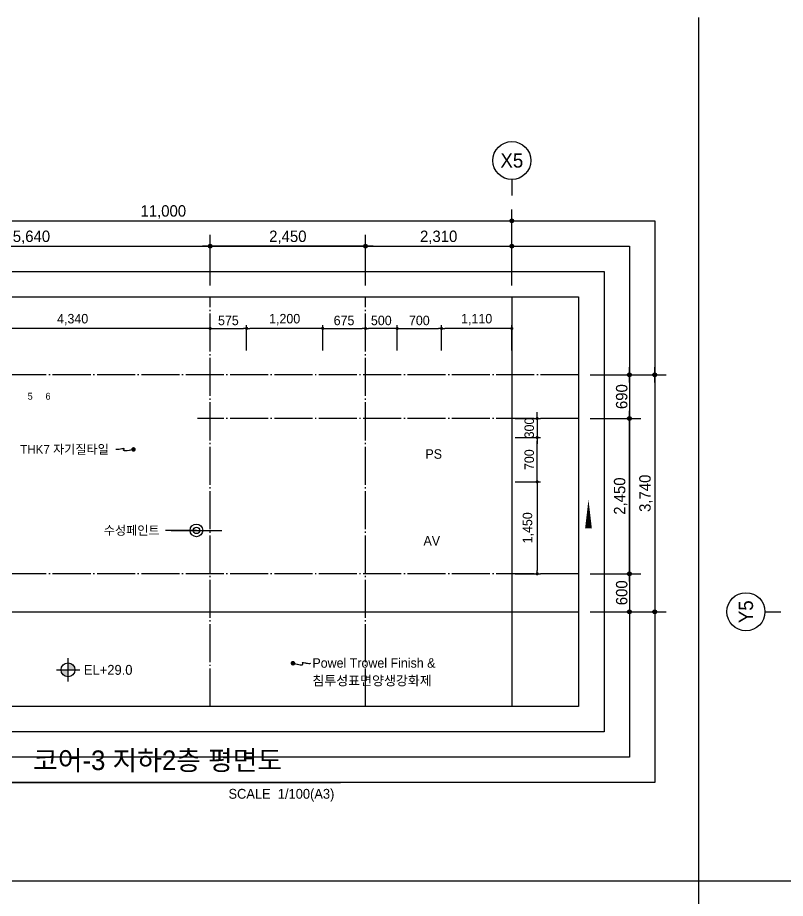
# Model space of a CAD drawing. Header units: millimetres. Extents: x 252711992 to 505989238, y 504776675 to 1009617600.
# Drawn here: x 253139350 to 253151465, y 504818065 to 504831962 of the extents above; entities that cross this region are included whole.
import ezdxf
from ezdxf.enums import TextEntityAlignment as Align
from ezdxf.xclip import XClip

# ---------------------------------------------------------------- set-up
doc = ezdxf.new("R2010")
doc.units = ezdxf.units.MM
doc.header["$XCLIPFRAME"] = 0
doc.linetypes.add('CEN', pattern=[35, 30, -2, 1, -2])
for name, color, linetype in [('$ZCDB_AUDIT_GENERATED_600D18', 7, 'Continuous'), ('0KD DIM', 7, 'Continuous'), ('4A.TEC CEN', 1, 'CEN'), ('4A.TEC TEXT', 7, 'Continuous'), ('4A.TEC TEXT 1', 3, 'Continuous'), ('4A.TEC TEXT 2', 3, 'Continuous'), ('4A.TEC 심볼', 7, 'Continuous'), ('CEN', 1, 'CEN'), ('SYM', 1, 'Continuous'), ('TEXT', 7, 'Continuous'), ('㈜SE&C TEXT', 7, 'Continuous')]:
    doc.layers.add(name, color=color, linetype=linetype)
doc.layers.add('DEFPOINT', color=135, linetype='Continuous', plot=False)
doc.styles.add('GHS', font='malgun.ttf')
doc.styles.add('SAMOO', font='')
doc.styles.add('나눔고딕', font='')
doc.styles.add('돋움', font='')
doc.styles.add('돋음체', font='')
doc.styles.add('울릉도L', font='')
doc.styles.get('SAMOO').set_extended_font_data('Dotum')
doc.styles.get('나눔고딕').set_extended_font_data('Dotum')
doc.styles.get('돋움').set_extended_font_data('Dotum')
doc.styles.get('돋음체').set_extended_font_data('Dotum')
doc.styles.get('울릉도L').set_extended_font_data('Dotum')
doc.dimstyles.new('DIM_600(외부치수)', dxfattribs={"dimscale": 400, "dimtxt": 3.3, "dimasz": 1, "dimexe": 2, "dimexo": 2, "dimgap": 1, "dimtad": 1, "dimdec": 0, "dimdsep": 46, "dimlunit": 6, "dimtxsty": '나눔고딕', "dimblk1": 'DIMDOT', "dimblk2": 'DIMDOT', "dimsah": 1, "dimcen": 2.5, "dimdle": 1.5, "dimclrd": 8, "dimclre": 8, "dimclrt": 3, "dimadec": 0, "dimazin": 0, "dimtfac": 1, "dimtdec": 0, "dimtix": 1, "dimtmove": 2, "dimatfit": 3, "dimldrblk": 'DIMDOT', "dimfxl": 1, "dimtvp": 1, "dimtolj": 1, "dimtzin": 0, "dimarcsym": 0})
doc.dimstyles.new('DIM_80(외부치수)', dxfattribs={"dimscale": 40, "dimtxt": 3.3, "dimasz": 1, "dimexe": 2, "dimexo": 2, "dimgap": 1, "dimtad": 1, "dimdec": 0, "dimdsep": 46, "dimlunit": 6, "dimtxsty": '돋움', "dimblk1": 'DIMDOT', "dimblk2": 'DIMDOT', "dimsah": 1, "dimcen": 2.5, "dimdle": 1.5, "dimclrd": 1, "dimclre": 7, "dimclrt": 2, "dimadec": 0, "dimazin": 0, "dimtfac": 1, "dimtdec": 0, "dimtix": 1, "dimtmove": 2, "dimatfit": 3, "dimldrblk": 'DIMDOT', "dimfxl": 1, "dimtvp": 1, "dimtolj": 1, "dimtzin": 0, "dimarcsym": 0})
doc.dimstyles.new('KD DIM 1', dxfattribs={"dimscale": 50, "dimtxt": 3, "dimasz": 1, "dimexe": 1, "dimexo": 1, "dimgap": 1, "dimtad": 1, "dimdec": 0, "dimzin": 0, "dimdsep": 46, "dimlunit": 6, "dimtxsty": '돋음체', "dimblk": 'DOT', "dimcen": 3, "dimdle": 1, "dimclrd": 256, "dimclre": 256, "dimclrt": 3, "dimazin": 0, "dimtfac": 1, "dimtdec": 0, "dimtix": 1, "dimtmove": 2, "dimatfit": 3, "dimldrblk": 'OBLIQUE', "dimfxl": 1, "dimtvp": 0.8333, "dimtolj": 1, "dimtzin": 0, "dimarcsym": 0})

# ---------------------------------------------------------------- blocks, each defined once
blk = doc.blocks.new('dwgFD3B')
at = {"layer": '4A.TEC CEN', "color": 250, "ltscale": 500}
blk.add_line((49194.51, -169936.83, -3333.33), (358000, -169936.83, -3333.33), dxfattribs=at)
at = {"layer": '4A.TEC CEN', "color": 250, "ltscale": 500, "elevation": -3333.33}
blk.add_lwpolyline([(208807.63, -39163.16), (208807.63, -267000)], dxfattribs=at)
blk = doc.blocks.new('DIMDOT')
at = {"color": 0}
blk.add_line((-2, 0), (2, 0), dxfattribs=at)
for radius in [0.5, 0.25]:
    blk.add_circle((0, 0), radius, dxfattribs=at)
blk = doc.blocks.new('*D257')
at = {"layer": '$ZCDB_AUDIT_GENERATED_600D18', "color": 8, "lineweight": -2, "transparency": 16777216}
for p, q in [((253136149, 504827737), (253136149, 504828937)), ((253147149, 504827737), (253147149, 504828937)), ((253136209, 504828757), (253147089, 504828757))]:
    blk.add_line(p, q, dxfattribs=at)
at = {"layer": 'Defpoints', "color": 0, "transparency": 16777216}
for p in [(253147149, 504828757), (253136149, 504827557, 0), (253147149, 504827557)]:
    blk.add_point(p, dxfattribs=at)
at = {"layer": '$ZCDB_AUDIT_GENERATED_600D18', "color": 8, "lineweight": -2, "transparency": 16777216, "xscale": 60, "yscale": 60, "zscale": 60, "rotation": 180}
blk.add_blockref('DIMDOT', (253136149, 504828757), dxfattribs=at)
at = {"layer": '$ZCDB_AUDIT_GENERATED_600D18', "color": 8, "lineweight": -2, "transparency": 16777216, "xscale": 60, "yscale": 60, "zscale": 60}
blk.add_blockref('DIMDOT', (253147149, 504828757), dxfattribs=at)
at = {"layer": '$ZCDB_AUDIT_GENERATED_600D18', "color": 3, "transparency": 16777216, "insert": (253141649, 504828895), "char_height": 180, "attachment_point": 5, "style": '나눔고딕'}
blk.add_mtext('\\A1;11,000', dxfattribs=at)
blk = doc.blocks.new('*D258')
at = {"layer": '$ZCDB_AUDIT_GENERATED_600D18', "color": 8, "lineweight": -2, "transparency": 16777216}
for p, q in [((253144839, 504827737), (253144839, 504828537)), ((253147149, 504827737), (253147149, 504828537)), ((253144899, 504828357), (253147089, 504828357))]:
    blk.add_line(p, q, dxfattribs=at)
at = {"layer": 'Defpoints', "color": 0, "transparency": 16777216}
for p in [(253147149, 504828357), (253144839, 504827557, 569), (253147149, 504827557, 4431)]:
    blk.add_point(p, dxfattribs=at)
at = {"layer": '$ZCDB_AUDIT_GENERATED_600D18', "color": 8, "lineweight": -2, "transparency": 16777216, "xscale": 60, "yscale": 60, "zscale": 60, "rotation": 180}
blk.add_blockref('DIMDOT', (253144839, 504828357), dxfattribs=at)
at = {"layer": '$ZCDB_AUDIT_GENERATED_600D18', "color": 8, "lineweight": -2, "transparency": 16777216, "xscale": 60, "yscale": 60, "zscale": 60}
blk.add_blockref('DIMDOT', (253147149, 504828357), dxfattribs=at)
at = {"layer": '$ZCDB_AUDIT_GENERATED_600D18', "color": 3, "transparency": 16777216, "insert": (253145994, 504828495), "char_height": 180, "attachment_point": 5, "style": '나눔고딕'}
blk.add_mtext('\\A1;2,310', dxfattribs=at)
blk = doc.blocks.new('ccs122')
at = {"layer": '4A.TEC 심볼'}
blk.add_line((0, 8), (0, 3), dxfattribs=at)
blk.add_circle((0, 14), 6, dxfattribs=at)
at = {"layer": '4A.TEC TEXT 2', "color": 3, "style": 'GHS'}
blk.add_attdef('NO', text='', height=4.5, dxfattribs=at).set_placement((-0.01, 14.02), align=Align.MIDDLE_CENTER)
blk = doc.blocks.new('*D261')
at = {"layer": '$ZCDB_AUDIT_GENERATED_600D18', "color": 8, "lineweight": -2, "transparency": 16777216}
for p, q in [((253136749, 504827737), (253136749, 504828537)), ((253142389, 504827737), (253142389, 504828537)), ((253136809, 504828357), (253142329, 504828357))]:
    blk.add_line(p, q, dxfattribs=at)
at = {"layer": 'Defpoints', "color": 0, "transparency": 16777216}
for p in [(253142389, 504828357), (253136749, 504827557, 34667), (253142389, 504827557, 81667)]:
    blk.add_point(p, dxfattribs=at)
at = {"layer": '$ZCDB_AUDIT_GENERATED_600D18', "color": 8, "lineweight": -2, "transparency": 16777216, "xscale": 60, "yscale": 60, "zscale": 60, "rotation": 180}
blk.add_blockref('DIMDOT', (253136749, 504828357), dxfattribs=at)
at = {"layer": '$ZCDB_AUDIT_GENERATED_600D18', "color": 8, "lineweight": -2, "transparency": 16777216, "xscale": 60, "yscale": 60, "zscale": 60}
blk.add_blockref('DIMDOT', (253142389, 504828357), dxfattribs=at)
at = {"layer": '$ZCDB_AUDIT_GENERATED_600D18', "color": 3, "transparency": 16777216, "insert": (253139569, 504828495), "char_height": 180, "attachment_point": 5, "style": '나눔고딕'}
blk.add_mtext('\\A1;5,640', dxfattribs=at)
blk = doc.blocks.new('*D262')
at = {"layer": '$ZCDB_AUDIT_GENERATED_600D18', "color": 8, "lineweight": -2, "transparency": 16777216}
for p, q in [((253142389, 504827737), (253142389, 504828537)), ((253144839, 504827737), (253144839, 504828537)), ((253144779, 504828357), (253142449, 504828357))]:
    blk.add_line(p, q, dxfattribs=at)
at = {"layer": 'Defpoints', "color": 0, "transparency": 16777216}
for p in [(253142389, 504828357), (253142389, 504827557, 81667), (253144839, 504827557, 61250)]:
    blk.add_point(p, dxfattribs=at)
at = {"layer": '$ZCDB_AUDIT_GENERATED_600D18', "color": 8, "lineweight": -2, "transparency": 16777216, "xscale": 60, "yscale": 60, "zscale": 60, "rotation": 180}
blk.add_blockref('DIMDOT', (253142389, 504828357), dxfattribs=at)
at = {"layer": '$ZCDB_AUDIT_GENERATED_600D18', "color": 8, "lineweight": -2, "transparency": 16777216, "xscale": 60, "yscale": 60, "zscale": 60}
blk.add_blockref('DIMDOT', (253144839, 504828357), dxfattribs=at)
at = {"layer": '$ZCDB_AUDIT_GENERATED_600D18', "color": 3, "transparency": 16777216, "insert": (253143614, 504828495), "char_height": 180, "attachment_point": 5, "style": '나눔고딕'}
blk.add_mtext('\\A1;2,450', dxfattribs=at)
blk = doc.blocks.new('*D263')
at = {"layer": '$ZCDB_AUDIT_GENERATED_600D18', "color": 8, "lineweight": -2, "transparency": 16777216}
for p, q in [((253148383, 504826327), (253149583, 504826327)), ((253149403, 504826267), (253149403, 504822647)), ((253148383, 504822587), (253149583, 504822587))]:
    blk.add_line(p, q, dxfattribs=at)
at = {"layer": 'Defpoints', "color": 0, "transparency": 16777216}
for p in [(253148203, 504826327, 0), (253148203, 504822587, 0), (253149403, 504822587)]:
    blk.add_point(p, dxfattribs=at)
at = {"layer": '$ZCDB_AUDIT_GENERATED_600D18', "color": 8, "lineweight": -2, "transparency": 16777216, "xscale": 60, "yscale": 60, "zscale": 60}
for p, rotation in [((253149403, 504826327), 90), ((253149403, 504822587), 270)]:
    blk.add_blockref('DIMDOT', p, dxfattribs=dict(at, rotation=rotation))
at = {"layer": '$ZCDB_AUDIT_GENERATED_600D18', "color": 3, "transparency": 16777216, "insert": (253149266, 504824457), "char_height": 180, "attachment_point": 5, "rotation": 90, "style": '나눔고딕'}
blk.add_mtext('\\A1;3,740', dxfattribs=at)
blk = doc.blocks.new('*D264')
at = {"layer": '$ZCDB_AUDIT_GENERATED_600D18', "color": 8, "lineweight": -2, "transparency": 16777216}
for p, q in [((253148383, 504826327), (253149183, 504826327)), ((253149003, 504826267), (253149003, 504825697)), ((253148383, 504825637), (253149183, 504825637))]:
    blk.add_line(p, q, dxfattribs=at)
at = {"layer": 'Defpoints', "color": 0, "transparency": 16777216}
for p in [(253148203, 504826327, 0), (253148203, 504825637, 0), (253149003, 504825637)]:
    blk.add_point(p, dxfattribs=at)
at = {"layer": '$ZCDB_AUDIT_GENERATED_600D18', "color": 8, "lineweight": -2, "transparency": 16777216, "xscale": 60, "yscale": 60, "zscale": 60}
for p, rotation in [((253149003, 504826327), 90), ((253149003, 504825637), 270)]:
    blk.add_blockref('DIMDOT', p, dxfattribs=dict(at, rotation=rotation))
at = {"layer": '$ZCDB_AUDIT_GENERATED_600D18', "color": 3, "transparency": 16777216, "insert": (253148883, 504825982), "char_height": 180, "attachment_point": 5, "rotation": 90, "style": '나눔고딕'}
blk.add_mtext('\\A1;690', dxfattribs=at)
blk = doc.blocks.new('*D265')
at = {"layer": '$ZCDB_AUDIT_GENERATED_600D18', "color": 8, "lineweight": -2, "transparency": 16777216}
for p, q in [((253148383, 504825637), (253149183, 504825637)), ((253149003, 504823247), (253149003, 504825577)), ((253148383, 504823187), (253149183, 504823187))]:
    blk.add_line(p, q, dxfattribs=at)
at = {"layer": 'Defpoints', "color": 0, "transparency": 16777216}
for p in [(253148203, 504825637, 0), (253149003, 504825637), (253148203, 504823187, 0)]:
    blk.add_point(p, dxfattribs=at)
at = {"layer": '$ZCDB_AUDIT_GENERATED_600D18', "color": 8, "lineweight": -2, "transparency": 16777216, "xscale": 60, "yscale": 60, "zscale": 60}
for p, rotation in [((253149003, 504825637), 90), ((253149003, 504823187), 270)]:
    blk.add_blockref('DIMDOT', p, dxfattribs=dict(at, rotation=rotation))
at = {"layer": '$ZCDB_AUDIT_GENERATED_600D18', "color": 3, "transparency": 16777216, "insert": (253148866, 504824412), "char_height": 180, "attachment_point": 5, "rotation": 90, "style": '나눔고딕'}
blk.add_mtext('\\A1;2,450', dxfattribs=at)
blk = doc.blocks.new('*D266')
at = {"layer": '$ZCDB_AUDIT_GENERATED_600D18', "color": 8, "lineweight": -2, "transparency": 16777216}
for p, q in [((253148383, 504823187), (253149183, 504823187)), ((253149003, 504823127), (253149003, 504822647)), ((253148383, 504822587), (253149183, 504822587))]:
    blk.add_line(p, q, dxfattribs=at)
at = {"layer": 'Defpoints', "color": 0, "transparency": 16777216}
for p in [(253148203, 504823187, 0), (253148203, 504822587, 0), (253149003, 504822587)]:
    blk.add_point(p, dxfattribs=at)
at = {"layer": '$ZCDB_AUDIT_GENERATED_600D18', "color": 8, "lineweight": -2, "transparency": 16777216, "xscale": 60, "yscale": 60, "zscale": 60}
for p, rotation in [((253149003, 504823187), 90), ((253149003, 504822587), 270)]:
    blk.add_blockref('DIMDOT', p, dxfattribs=dict(at, rotation=rotation))
at = {"layer": '$ZCDB_AUDIT_GENERATED_600D18', "color": 3, "transparency": 16777216, "insert": (253148883, 504822887), "char_height": 180, "attachment_point": 5, "rotation": 90, "style": '나눔고딕'}
blk.add_mtext('\\A1;600', dxfattribs=at)
blk = doc.blocks.new('FL-LEVEL1')
at = {"layer": '4A.TEC 심볼', "linetype": 'ByBlock'}
h = blk.add_hatch(color=256, dxfattribs=at)
h.paths.add_polyline_path([(295, 175), (295, 0), (470, 0, 0.414214)])
h.paths.add_polyline_path([(295, 0), (120, 0, 0.414214), (295, -175)])
for p, q in [((295, -295), (295, 295)), ((0, 0), (590, 0))]:
    blk.add_line(p, q, dxfattribs=at)
blk.add_circle((295, 0), 175, dxfattribs=at)
at = {"layer": '4A.TEC TEXT 2', "color": 3, "linetype": 'ByBlock', "style": 'SAMOO'}
blk.add_attdef('FL', text='', height=250, dxfattribs=at).set_placement((695, 0), align=Align.MIDDLE_LEFT)
blk = doc.blocks.new('ASDFAWGFQWEGRQEWR')
at = {"layer": 'CEN'}
blk.add_lwpolyline([(1712, 118), (1641, 101), (1594, 94), (1567, 93), (1556, 98), (1554, 105), (1558, 114), (1563, 122), (1564, 128), (1557, 130), (1544, 129), (1526, 126), (1505, 122), (1483, 118), (1461, 115), (1443, 114), (1430, 118)], dxfattribs=at)
at = {"layer": '㈜SE&C TEXT', "color": 1, "const_width": 35.9}
blk.add_lwpolyline([(1729, 118, 1), (1694, 118, 1)], format="xyb", close=True, dxfattribs=at)
at = {"layer": '4A.TEC TEXT', "style": '돋움'}
blk.add_text('THK7 자기질타일', height=140, dxfattribs=at).set_placement((-77, 118), align=Align.MIDDLE_LEFT)
blk = doc.blocks.new('sa987w')
at = {"layer": 'CEN'}
blk.add_lwpolyline([(-193684, 4338697), (-193578, 4338673), (-193508, 4338662), (-193468, 4338661), (-193450, 4338667), (-193447, 4338679), (-193453, 4338692), (-193460, 4338704), (-193462, 4338713), (-193452, 4338716), (-193432, 4338714), (-193405, 4338709), (-193373, 4338703), (-193340, 4338697), (-193309, 4338693), (-193281, 4338692), (-193261, 4338697)], dxfattribs=at)
at = {"layer": '㈜SE&C TEXT', "color": 1, "const_width": 53.8}
blk.add_lwpolyline([(-193711, 4338697, -1), (-193657, 4338697, -1)], format="xyb", close=True, dxfattribs=at)
at = {"layer": '4A.TEC TEXT', "style": '돋움'}
for s, p in [('Powel Trowel Finish &', (-193223, 4338704)), ('침투성표면양생강화제', (-193223, 4338287))]:
    blk.add_text(s, height=225, dxfattribs=at).set_placement(p, align=Align.MIDDLE_LEFT)
blk = doc.blocks.new('_Dot')
at = {"color": 0, "linetype": 'ByBlock', "lineweight": -2}
blk.add_line((-0.5, 0), (-1, 0), dxfattribs=at)
at = {"color": 0, "linetype": 'ByBlock', "const_width": 0.5}
blk.add_lwpolyline([(-0.25, 0, 1), (0.25, 0, 1)], format="xyb", close=True, dxfattribs=at)
blk = doc.blocks.new('*D790')
at = {"layer": '0KD DIM', "lineweight": -2, "transparency": 16777216}
for p, q in [((253138049, 504826708), (253138049, 504827108)), ((253142389, 504826708), (253142389, 504827108)), ((253142339, 504827058), (253138099, 504827058))]:
    blk.add_line(p, q, dxfattribs=at)
at = {"layer": 'Defpoints', "color": 0, "transparency": 16777216}
for p in [(253138049, 504827058), (253138049, 504826658), (253142389, 504826658)]:
    blk.add_point(p, dxfattribs=at)
at = {"layer": '0KD DIM', "lineweight": -2, "transparency": 16777216, "xscale": 50, "yscale": 50, "zscale": 50, "rotation": 180}
blk.add_blockref('_Dot', (253138049, 504827058), dxfattribs=at)
at = {"layer": '0KD DIM', "lineweight": -2, "transparency": 16777216, "xscale": 50, "yscale": 50, "zscale": 50}
blk.add_blockref('_Dot', (253142389, 504827058), dxfattribs=at)
at = {"layer": '0KD DIM', "color": 3, "transparency": 16777216, "insert": (253140219, 504827198), "char_height": 150, "attachment_point": 5, "style": '돋음체'}
blk.add_mtext('\\A1;4,340', dxfattribs=at)
blk = doc.blocks.new('_OBLIQUE')
at = {"color": 0, "linetype": 'ByBlock'}
blk.add_line((-0.5, -0.5), (0.5, 0.5), dxfattribs=at)
blk = doc.blocks.new('*D791')
at = {"layer": '0KD DIM', "lineweight": -2, "transparency": 16777216}
for p, q in [((253142389, 504826708), (253142389, 504827108)), ((253142964, 504826708), (253142964, 504827108)), ((253142439, 504827058), (253142914, 504827058))]:
    blk.add_line(p, q, dxfattribs=at)
at = {"layer": 'Defpoints', "color": 0, "transparency": 16777216}
for p in [(253142964, 504827058), (253142389, 504826658), (253142964, 504826658)]:
    blk.add_point(p, dxfattribs=at)
at = {"layer": '0KD DIM', "lineweight": -2, "transparency": 16777216, "xscale": 50, "yscale": 50, "zscale": 50, "rotation": 180}
blk.add_blockref('_Dot', (253142389, 504827058), dxfattribs=at)
at = {"layer": '0KD DIM', "lineweight": -2, "transparency": 16777216, "xscale": 50, "yscale": 50, "zscale": 50}
blk.add_blockref('_Dot', (253142964, 504827058), dxfattribs=at)
at = {"layer": '0KD DIM', "color": 3, "transparency": 16777216, "insert": (253142676, 504827183), "char_height": 150, "attachment_point": 5, "style": '돋음체'}
blk.add_mtext('\\A1;575', dxfattribs=at)
blk = doc.blocks.new('*D792')
at = {"layer": '0KD DIM', "lineweight": -2, "transparency": 16777216}
for p, q in [((253142964, 504826708), (253142964, 504827108)), ((253144164, 504826708), (253144164, 504827108)), ((253144114, 504827058), (253143014, 504827058))]:
    blk.add_line(p, q, dxfattribs=at)
at = {"layer": 'Defpoints', "color": 0, "transparency": 16777216}
for p in [(253142964, 504827058), (253142964, 504826658), (253144164, 504826658)]:
    blk.add_point(p, dxfattribs=at)
at = {"layer": '0KD DIM', "lineweight": -2, "transparency": 16777216, "xscale": 50, "yscale": 50, "zscale": 50, "rotation": 180}
blk.add_blockref('_Dot', (253142964, 504827058), dxfattribs=at)
at = {"layer": '0KD DIM', "lineweight": -2, "transparency": 16777216, "xscale": 50, "yscale": 50, "zscale": 50}
blk.add_blockref('_Dot', (253144164, 504827058), dxfattribs=at)
at = {"layer": '0KD DIM', "color": 3, "transparency": 16777216, "insert": (253143564, 504827198), "char_height": 150, "attachment_point": 5, "style": '돋음체'}
blk.add_mtext('\\A1;1,200', dxfattribs=at)
blk = doc.blocks.new('*D793')
at = {"layer": '0KD DIM', "lineweight": -2, "transparency": 16777216}
for p, q in [((253144164, 504826708), (253144164, 504827108)), ((253144839, 504826708), (253144839, 504827108)), ((253144214, 504827058), (253144789, 504827058))]:
    blk.add_line(p, q, dxfattribs=at)
at = {"layer": 'Defpoints', "color": 0, "transparency": 16777216}
for p in [(253144839, 504827058), (253144164, 504826658), (253144839, 504826658)]:
    blk.add_point(p, dxfattribs=at)
at = {"layer": '0KD DIM', "lineweight": -2, "transparency": 16777216, "xscale": 50, "yscale": 50, "zscale": 50, "rotation": 180}
blk.add_blockref('_Dot', (253144164, 504827058), dxfattribs=at)
at = {"layer": '0KD DIM', "lineweight": -2, "transparency": 16777216, "xscale": 50, "yscale": 50, "zscale": 50}
blk.add_blockref('_Dot', (253144839, 504827058), dxfattribs=at)
at = {"layer": '0KD DIM', "color": 3, "transparency": 16777216, "insert": (253144501, 504827183), "char_height": 150, "attachment_point": 5, "style": '돋음체'}
blk.add_mtext('\\A1;675', dxfattribs=at)
blk = doc.blocks.new('*D794')
at = {"layer": '0KD DIM', "lineweight": -2, "transparency": 16777216}
for p, q in [((253144839, 504826708), (253144839, 504827108)), ((253145339, 504826708), (253145339, 504827108)), ((253145289, 504827058), (253144889, 504827058))]:
    blk.add_line(p, q, dxfattribs=at)
at = {"layer": 'Defpoints', "color": 0, "transparency": 16777216}
for p in [(253144839, 504827058), (253144839, 504826658), (253145339, 504826658)]:
    blk.add_point(p, dxfattribs=at)
at = {"layer": '0KD DIM', "lineweight": -2, "transparency": 16777216, "xscale": 50, "yscale": 50, "zscale": 50, "rotation": 180}
blk.add_blockref('_Dot', (253144839, 504827058), dxfattribs=at)
at = {"layer": '0KD DIM', "lineweight": -2, "transparency": 16777216, "xscale": 50, "yscale": 50, "zscale": 50}
blk.add_blockref('_Dot', (253145339, 504827058), dxfattribs=at)
at = {"layer": '0KD DIM', "color": 3, "transparency": 16777216, "insert": (253145089, 504827183), "char_height": 150, "attachment_point": 5, "style": '돋음체'}
blk.add_mtext('\\A1;500', dxfattribs=at)
blk = doc.blocks.new('*D795')
at = {"layer": '0KD DIM', "lineweight": -2, "transparency": 16777216}
for p, q in [((253145339, 504826708), (253145339, 504827108)), ((253146039, 504826708), (253146039, 504827108)), ((253145389, 504827058), (253145989, 504827058))]:
    blk.add_line(p, q, dxfattribs=at)
at = {"layer": 'Defpoints', "color": 0, "transparency": 16777216}
for p in [(253146039, 504827058), (253145339, 504826658), (253146039, 504826658)]:
    blk.add_point(p, dxfattribs=at)
at = {"layer": '0KD DIM', "lineweight": -2, "transparency": 16777216, "xscale": 50, "yscale": 50, "zscale": 50, "rotation": 180}
blk.add_blockref('_Dot', (253145339, 504827058), dxfattribs=at)
at = {"layer": '0KD DIM', "lineweight": -2, "transparency": 16777216, "xscale": 50, "yscale": 50, "zscale": 50}
blk.add_blockref('_Dot', (253146039, 504827058), dxfattribs=at)
at = {"layer": '0KD DIM', "color": 3, "transparency": 16777216, "insert": (253145689, 504827183), "char_height": 150, "attachment_point": 5, "style": '돋음체'}
blk.add_mtext('\\A1;700', dxfattribs=at)
blk = doc.blocks.new('*D796')
at = {"layer": '0KD DIM', "lineweight": -2, "transparency": 16777216}
for p, q in [((253146039, 504826708), (253146039, 504827108)), ((253147149, 504826708), (253147149, 504827108)), ((253147099, 504827058), (253146089, 504827058))]:
    blk.add_line(p, q, dxfattribs=at)
at = {"layer": 'Defpoints', "color": 0, "transparency": 16777216}
for p in [(253146039, 504827058), (253146039, 504826658), (253147149, 504826658)]:
    blk.add_point(p, dxfattribs=at)
at = {"layer": '0KD DIM', "lineweight": -2, "transparency": 16777216, "xscale": 50, "yscale": 50, "zscale": 50, "rotation": 180}
blk.add_blockref('_Dot', (253146039, 504827058), dxfattribs=at)
at = {"layer": '0KD DIM', "lineweight": -2, "transparency": 16777216, "xscale": 50, "yscale": 50, "zscale": 50}
blk.add_blockref('_Dot', (253147149, 504827058), dxfattribs=at)
at = {"layer": '0KD DIM', "color": 3, "transparency": 16777216, "insert": (253146594, 504827198), "char_height": 150, "attachment_point": 5, "style": '돋음체'}
blk.add_mtext('\\A1;1,110', dxfattribs=at)
blk = doc.blocks.new('*D860')
at = {"layer": '0KD DIM', "lineweight": -2, "transparency": 16777216}
for p, q in [((253147549, 504825687), (253147549, 504825737)), ((253147199, 504825637), (253147599, 504825637)), ((253147549, 504825637), (253147549, 504825337)), ((253147199, 504825337), (253147599, 504825337)), ((253147549, 504825287), (253147549, 504825237))]:
    blk.add_line(p, q, dxfattribs=at)
at = {"layer": 'Defpoints', "color": 0, "transparency": 16777216}
for p in [(253147149, 504825637), (253147149, 504825337), (253147549, 504825337)]:
    blk.add_point(p, dxfattribs=at)
at = {"layer": '0KD DIM', "lineweight": -2, "transparency": 16777216, "xscale": 50, "yscale": 50, "zscale": 50}
for p, rotation in [((253147549, 504825637), 270), ((253147549, 504825337), 90)]:
    blk.add_blockref('_Dot', p, dxfattribs=dict(at, rotation=rotation))
at = {"layer": '0KD DIM', "color": 3, "transparency": 16777216, "insert": (253147424, 504825487), "char_height": 150, "attachment_point": 5, "rotation": 90, "style": '돋음체'}
blk.add_mtext('\\A1;300', dxfattribs=at)
blk = doc.blocks.new('*D861')
at = {"layer": '0KD DIM', "lineweight": -2, "transparency": 16777216}
for p, q in [((253147199, 504825337), (253147599, 504825337)), ((253147549, 504824687), (253147549, 504825287)), ((253147199, 504824637), (253147599, 504824637))]:
    blk.add_line(p, q, dxfattribs=at)
at = {"layer": 'Defpoints', "color": 0, "transparency": 16777216}
for p in [(253147149, 504825337), (253147549, 504825337), (253147149, 504824637)]:
    blk.add_point(p, dxfattribs=at)
at = {"layer": '0KD DIM', "lineweight": -2, "transparency": 16777216, "xscale": 50, "yscale": 50, "zscale": 50}
for p, rotation in [((253147549, 504825337), 90), ((253147549, 504824637), 270)]:
    blk.add_blockref('_Dot', p, dxfattribs=dict(at, rotation=rotation))
at = {"layer": '0KD DIM', "color": 3, "transparency": 16777216, "insert": (253147424, 504824987), "char_height": 150, "attachment_point": 5, "rotation": 90, "style": '돋음체'}
blk.add_mtext('\\A1;700', dxfattribs=at)
blk = doc.blocks.new('*D862')
at = {"layer": '0KD DIM', "lineweight": -2, "transparency": 16777216}
for p, q in [((253147199, 504824637), (253147599, 504824637)), ((253147549, 504824587), (253147549, 504823237)), ((253147199, 504823187), (253147599, 504823187))]:
    blk.add_line(p, q, dxfattribs=at)
at = {"layer": 'Defpoints', "color": 0, "transparency": 16777216}
for p in [(253147149, 504824637), (253147149, 504823187), (253147549, 504823187)]:
    blk.add_point(p, dxfattribs=at)
at = {"layer": '0KD DIM', "lineweight": -2, "transparency": 16777216, "xscale": 50, "yscale": 50, "zscale": 50}
for p, rotation in [((253147549, 504824637), 90), ((253147549, 504823187), 270)]:
    blk.add_blockref('_Dot', p, dxfattribs=dict(at, rotation=rotation))
at = {"layer": '0KD DIM', "color": 3, "transparency": 16777216, "insert": (253147409, 504823912), "char_height": 150, "attachment_point": 5, "rotation": 90, "style": '돋음체'}
blk.add_mtext('\\A1;1,450', dxfattribs=at)
blk = doc.blocks.new('ADSFWEFQWEF')
at = {"layer": '4A.TEC TEXT', "style": '돋움'}
blk.add_text('수성페인트', height=140, dxfattribs=at).set_placement((560, 110), align=Align.MIDDLE_LEFT)
at = {"layer": '㈜SE&C TEXT', "color": 1}
blk.add_leader([(2021, 110, 0), (1532, 110)], dimstyle='DIM_80(외부치수)', override={"dimasz": 5, "dimtad": 0}, dxfattribs=at)

msp = doc.modelspace()

# ---------------------------------------------------------------- linework, layer by layer
at = {"layer": '4A.TEC CEN', "ltscale": 20}
for p, q in [((253142388.77, 504821092.16, 1666.67), (253142388.77, 504827557.16, 1666.67)), ((253144838.77, 504821092.16, 1666.67), (253144838.77, 504827557.16, 1666.67)), ((253148203.05, 504826327.14, 1666.67), (253134892.67, 504826327.14, 1666.67)), ((253148203.05, 504825637.14, 1666.67), (253142188.77, 504825637.14, 1666.67)), ((253148203.05, 504823187.14, 1666.67), (253134892.67, 504823187.14, 1666.67))]:
    msp.add_line(p, q, dxfattribs=at)
at = {"layer": '4A.TEC 심볼'}
msp.add_line((253138437.72, 504819892.16, 3333.33), (253144445.36, 504819892.16, 3333.33), dxfattribs=at)
at = {"layer": 'DEFPOINT'}
for p, q in [((253150091.54, 504831962.29, 3333.33), (253150091.54, 504804712.29, 3333.33)), ((253168191.54, 504818337.29, 3333.33), (253131991.54, 504818337.29, 3333.33))]:
    msp.add_line(p, q, dxfattribs=at)
at = {"layer": 'DEFPOINT', "elevation": 3333.33}
for points in [[(253133692.67, 504828757.16), (253149403.05, 504828757.16), (253149403.05, 504819892.16), (253133692.67, 504819892.16)], [(253134092.67, 504828357.16), (253149003.05, 504828357.16), (253149003.05, 504820292.16), (253134092.67, 504820292.16)], [(253134492.67, 504827957.16), (253148603.05, 504827957.16), (253148603.05, 504820692.16), (253134492.67, 504820692.16)], [(253134892.67, 504827557.16), (253148203.05, 504827557.16), (253148203.05, 504821092.16), (253134892.67, 504821092.16)]]:
    msp.add_lwpolyline(points, close=True, dxfattribs=at)
at = {"layer": 'SYM', "elevation": 1666.67}
msp.add_lwpolyline([(253148357.91, 504824356.32, 0, 106.74, 0), (253148357.91, 504823903.45, 0, 0, 0), (253147044.96, 504823903.45, 0, 0, 0)], format="xyseb", dxfattribs=at)

# ---------------------------------------------------------------- block references
ref = msp.add_blockref('dwgFD3B', (252938341.15, 504992523.98, 0.45))
XClip(ref).set_block_clipping_path([(196551.5201089978, -171431.8169596791), (209861.9006240964, -164966.8169608712)])
for name, p in [('ASDFAWGFQWEGRQEWR', (253139467.87, 504825031.49)), ('ADSFWEFQWEF', (253140151.53, 504823760.85))]:
    msp.add_blockref(name, p)
at = {"layer": '4A.TEC TEXT', "xscale": 0.6666666666666666, "yscale": 0.6666666666666666, "zscale": 0.6666666666666666}
msp.add_blockref('sa987w', (253272817.37, 501929310.2), dxfattribs=at)
at = {"layer": '4A.TEC 심볼'}
ref = msp.add_blockref('ccs122', (253147148.78, 504829007.16, -7764.32), dxfattribs=dict(at, xscale=49.99999977496833, yscale=49.99999977496833, zscale=49.99999977496833))
ref.add_attrib('NO', 'X5', dxfattribs={"layer": '0', "color": 3, "height": 225, "style": '울릉도L'}).set_placement((253147148.47, 504829708.06, -7764.32), align=Align.MIDDLE_CENTER)
ref = msp.add_blockref('ccs122', (253151542.67, 504822588.18, -4999.55), dxfattribs=dict(at, xscale=49.99999977496833, yscale=49.99999977496833, zscale=49.99999977496833, rotation=90))
ref.add_attrib('NO', 'Y5', dxfattribs={"layer": '0', "color": 3, "height": 225, "rotation": 90, "style": '울릉도L'}).set_placement((253150841.77, 504822587.87, -4999.55), align=Align.MIDDLE_CENTER)
at = {"layer": '4A.TEC 심볼', "color": 3, "linetype": 'ByBlock'}
ref = msp.add_blockref('FL-LEVEL1', (253139961.36, 504821670.59), dxfattribs=dict(at, xscale=0.6250000000000405, yscale=0.6250000000000405, zscale=0.6250000000000405))
ref.add_attrib('FL', 'EL+29.0', dxfattribs={"layer": '4A.TEC TEXT 1', "color": 3, "linetype": 'ByBlock', "height": 156.25, "style": 'SAMOO'}).set_placement((253140395.73, 504821670.59), align=Align.MIDDLE_LEFT)

# ---------------------------------------------------------------- texts
at = {"layer": '4A.TEC TEXT 2', "color": 3, "style": '나눔고딕'}
msp.add_text('코어-3 지하2층 평면도', height=310.5, dxfattribs=at).set_placement((253139594.61, 504819995.66, 3333.33), align=Align.BOTTOM_LEFT)
msp.add_text('SCALE  1/100(A3)', height=155.25, dxfattribs=at).set_placement((253144348.16, 504819590.52, 3333.33), align=Align.BOTTOM_RIGHT)
at = {"layer": 'TEXT', "style": '나눔고딕'}
for s, p in [('5', (253139588.52, 504825901.28, 1666.67)), ('6', (253139869.7, 504825901.28, 1666.67))]:
    msp.add_text(s, height=108.68, dxfattribs=at).set_placement(p, align=Align.BOTTOM_RIGHT)
at = {"layer": 'TEXT', "style": '돋움'}
for s, p in [('PS', (253145915.89, 504825076.43, -3333.33)), ('AV', (253145885.42, 504823707.78, -3333.33))]:
    msp.add_text(s, height=150, dxfattribs=at).set_placement(p, align=Align.MIDDLE_CENTER)

# ---------------------------------------------------------------- dimensions: what is measured, and where the dimension line sits
at = {"layer": '$ZCDB_AUDIT_GENERATED_600D18'}
for base, p1, p2, picture, middle in [((253147148.78, 504828757.16, -7764.32), (253136148.78, 504827557.16, -7764.32), (253147148.78, 504827557.16, -7764.32), '*D257', (253141648.78, 504828894.62, -7764.32)), ((253147148.78, 504828357.16, -7764.32), (253144838.77, 504827557.16, -7195.76), (253147148.78, 504827557.16, -3332.88), '*D258', (253145993.77, 504828494.62, -7764.32))]:
    dim = msp.add_linear_dim(base=base, p1=p1, p2=p2, dimstyle='DIM_600(외부치수)', override={"dimscale": 300, "dimtxt": 0.6, "dimasz": 0.2, "dimexe": 0.6, "dimexo": 0.6, "dimgap": 0.1, "dimdec": 1, "dimblk1": 'DIMDOT', "dimblk2": 'DIMDOT', "dimdle": 0.5}, dxfattribs=at)
    dim.commit()
    dim.dimension.update_dxf_attribs({"geometry": picture, "text_midpoint": middle})
for base, p1, p2, angle, picture, middle in [((253142388.77, 504828357.16, -7764.32), (253136748.77, 504827557.16, 26902.34), (253142388.77, 504827557.16, 73902.34), 0, '*D261', (253139568.77, 504828494.62, -7764.32)), ((253142388.77, 504828357.16, -7764.32), (253144838.77, 504827557.16, 53485.68), (253142388.77, 504827557.16, 73902.34), 180, '*D262', (253143613.77, 504828494.62, -7764.32)), ((253149403.05, 504822587.14, -4999.55), (253148203.05, 504826327.14, -4999.55), (253148203.05, 504822587.14, -4999.55), 270, '*D263', (253149265.59, 504824457.14, -4999.55)), ((253149003.05, 504825637.14, -4999.55), (253148203.05, 504826327.14, -4999.55), (253148203.05, 504825637.14, -4999.55), 270, '*D264', (253148882.93, 504825982.14, -4999.55)), ((253149003.05, 504825637.14, -4999.55), (253148203.05, 504823187.14, -4999.55), (253148203.05, 504825637.14, -4999.55), 90, '*D265', (253148865.59, 504824412.14, -4999.55)), ((253149003.05, 504822587.14, -4999.55), (253148203.05, 504823187.14, -4999.55), (253148203.05, 504822587.14, -4999.55), 270, '*D266', (253148882.93, 504822887.14, -4999.55))]:
    dim = msp.add_linear_dim(base=base, p1=p1, p2=p2, angle=angle, dimstyle='DIM_600(외부치수)', override={"dimscale": 300, "dimtxt": 0.6, "dimasz": 0.2, "dimexe": 0.6, "dimexo": 0.6, "dimgap": 0.1, "dimdec": 1, "dimblk1": 'DIMDOT', "dimblk2": 'DIMDOT', "dimdle": 0.5}, dxfattribs=at)
    dim.commit()
    dim.dimension.update_dxf_attribs({"geometry": picture, "text_midpoint": middle})
at = {"layer": '0KD DIM'}
for base, p1, p2, angle, picture, middle in [((253138048.77, 504827057.97, 1666.67), (253142388.77, 504826657.97, 1666.67), (253138048.77, 504826657.97, 1666.67), 180, '*D790', (253140218.77, 504827197.52, 1666.67)), ((253142963.78, 504827057.97, 1666.67), (253144163.77, 504826657.97, 1666.67), (253142963.78, 504826657.97, 1666.67), 180, '*D792', (253143563.77, 504827197.52, 1666.67)), ((253144838.77, 504827057.97, 1666.67), (253145338.77, 504826657.97, 1666.67), (253144838.77, 504826657.97, 1666.67), 180, '*D794', (253145088.77, 504827183.07, 1666.67)), ((253146038.77, 504827057.97, 1666.67), (253147148.78, 504826657.97, 1666.67), (253146038.77, 504826657.97, 1666.67), 180, '*D796', (253146593.77, 504827197.52, 1666.67)), ((253147548.78, 504825337.14, -3332.88), (253147148.78, 504825637.14, -3332.88), (253147148.78, 504825337.14, -3332.88), 270, '*D860', (253147423.67, 504825487.14, -3332.88)), ((253147548.78, 504825337.14, -3332.88), (253147148.78, 504824637.14, -3332.88), (253147148.78, 504825337.14, -3332.88), 90, '*D861', (253147423.67, 504824987.14, -3332.88)), ((253147548.78, 504823187.14, -3332.88), (253147148.78, 504824637.14, -3332.88), (253147148.78, 504823187.14, -3332.88), 270, '*D862', (253147409.22, 504823912.14, -3332.88))]:
    dim = msp.add_linear_dim(base=base, p1=p1, p2=p2, angle=angle, dimstyle='KD DIM 1', dxfattribs=at)
    dim.commit()
    dim.dimension.update_dxf_attribs({"geometry": picture, "text_midpoint": middle})
for base, p1, p2, picture, middle in [((253142963.78, 504827057.97, 1666.67), (253142388.77, 504826657.97, 1666.67), (253142963.78, 504826657.97, 1666.67), '*D791', (253142676.28, 504827183.07, 1666.67)), ((253144838.77, 504827057.97, 1666.67), (253144163.77, 504826657.97, 1666.67), (253144838.77, 504826657.97, 1666.67), '*D793', (253144501.27, 504827183.07, 1666.67)), ((253146038.77, 504827057.97, 1666.67), (253145338.77, 504826657.97, 1666.67), (253146038.77, 504826657.97, 1666.67), '*D795', (253145688.77, 504827183.07, 1666.67))]:
    dim = msp.add_linear_dim(base=base, p1=p1, p2=p2, dimstyle='KD DIM 1', dxfattribs=at)
    dim.commit()
    dim.dimension.update_dxf_attribs({"geometry": picture, "text_midpoint": middle})

doc.saveas('drawing.dxf')
